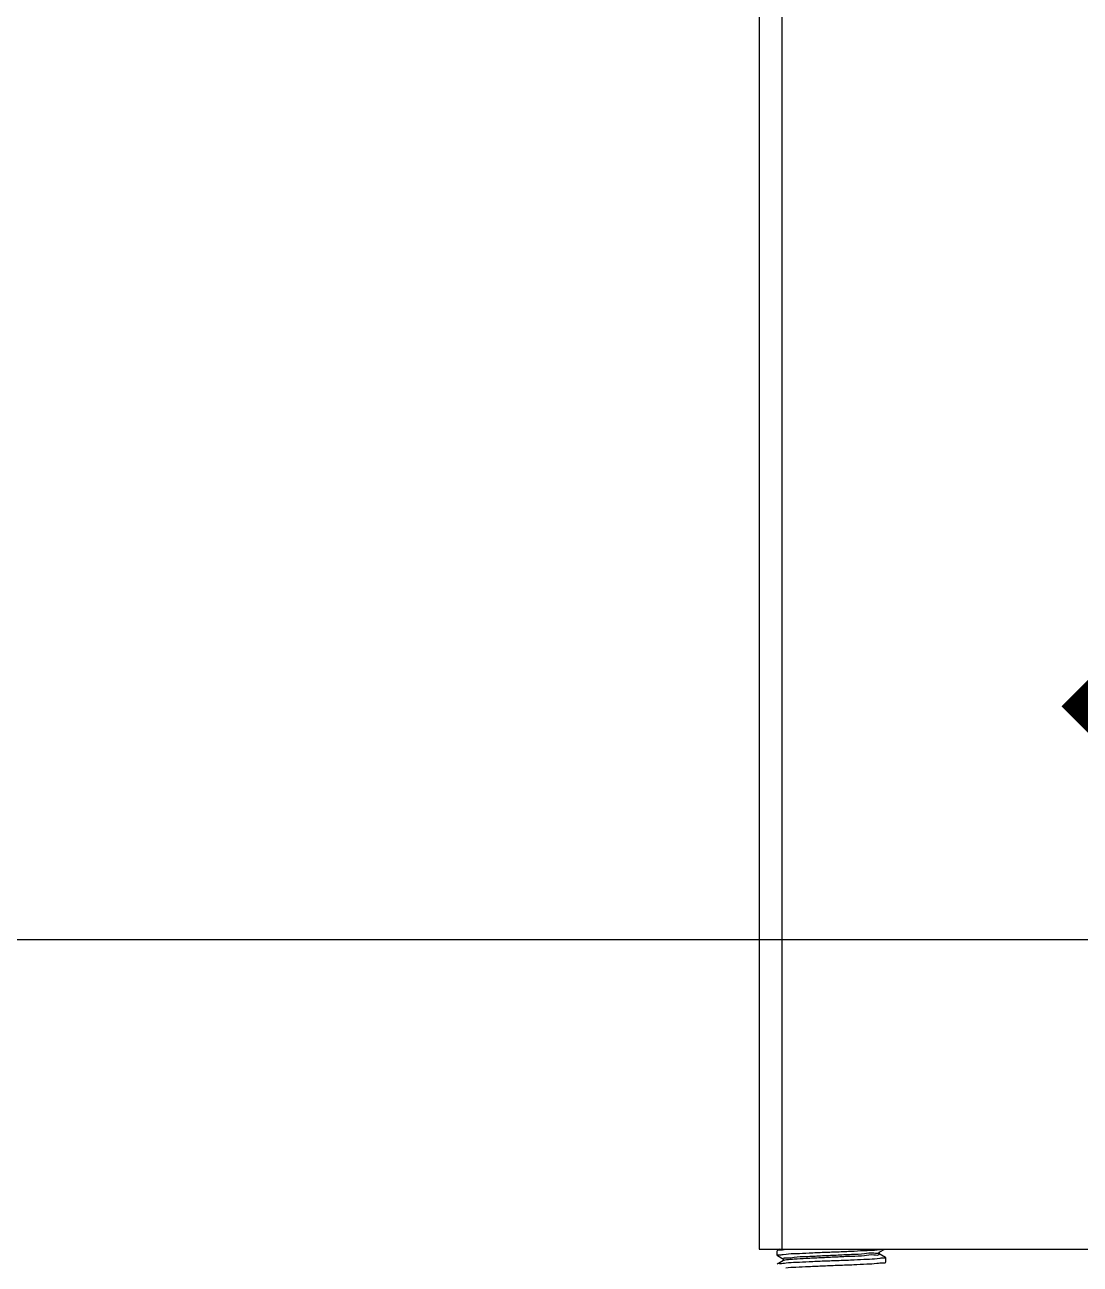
# Model space of a CAD drawing. Extents: x 795723 to 6584336, y 16443136 to 18851075.
# Drawn here: x 1983554 to 1984233, y 17883412 to 17884210 of the extents above; entities that cross this region are included whole.
import ezdxf

# ---------------------------------------------------------------- set-up
doc = ezdxf.new("R2010")
doc.units = 0
doc.header["$LTSCALE"] = 1000
doc.header["$MEASUREMENT"] = 0
doc.layers.get('Defpoints').update_dxf_attribs({"color": 250})
for name, color, linetype in [('02___PRT_ALL_AXES', 7, 'Continuous'), ('JZ_0', 7, 'Continuous'), ('图框', 4, 'Continuous')]:
    doc.layers.add(name, color=color, linetype=linetype)
doc.styles.add('DIM_FONT', font='SIMPLEX', dxfattribs={"width": 0.7, "bigfont": 'GBCBIG'})
doc.dimstyles.new('DIMN150', dxfattribs={"dimscale": 1.5, "dimtxt": 300, "dimasz": 100, "dimexe": 250, "dimexo": 300, "dimgap": 150, "dimtad": 1, "dimdec": 0, "dimzin": 0, "dimdsep": 46, "dimtxsty": 'DIM_FONT', "dimblk": 'ARCHTICK', "dimcen": 0.09, "dimclrt": 7, "dimazin": 2, "dimtfac": 1, "dimtdec": 0, "dimtix": 1, "dimtmove": 2, "dimatfit": 3, "dimldrblk": 'ARCHTICK', "dimfxl": 0, "dimtolj": 1, "dimtzin": 0, "dimarcsym": 0})

# ---------------------------------------------------------------- blocks, each defined once
blk = doc.blocks.new('_ArchTick')
at = {"color": 0, "linetype": 'ByBlock', "const_width": 0.4}
blk.add_lwpolyline([(-0.5, -0.5), (0.5, 0.5)], dxfattribs=at)
blk = doc.blocks.new('*D24')
at = {"layer": 'Defpoints', "color": 0, "linetype": 'Continuous'}
for p in [(-3643696.7, 1109066.1), (-3647237.6, 1108888.5), (-3646608.9, 1106614.1), (-3647237.6, 1106229.9), (-3647033.6, 1105729.2)]:
    blk.add_point(p, dxfattribs=at)
at = {"layer": '图框', "color": 0, "linetype": 'Continuous', "lineweight": -2}
blk.add_arc((-3647237.6, 1105525.1), 1257.4, 45, 90, dxfattribs=at)
at = {"layer": '图框', "color": 0, "linetype": 'Continuous', "lineweight": -2, "xscale": 150, "yscale": 150, "zscale": 150}
for p, rotation in [((-3647237.6, 1106782.5), 179.9999999999994), ((-3646348.5, 1106414.2), 315.0000000000541)]:
    blk.add_blockref('_ArchTick', p, dxfattribs=dict(at, rotation=rotation))
at = {"layer": '图框', "color": 7, "linetype": 'Continuous', "insert": (-3646584.2, 1107102.5), "char_height": 450, "attachment_point": 5, "rotation": 337.5, "style": 'DIM_FONT'}
blk.add_mtext('\\A1;45°', dxfattribs=at)
blk = doc.blocks.new('抗震大样1')
at = {"color": 2, "linetype": 'Continuous'}
for p, q in [((2257.9, -426.7), (2257.9, -3085.3)), ((2278.7, -426.7), (2278.7, -3085.3)), ((2257.9, -3085.3), (2631.8, -3085.3))]:
    blk.add_line(p, q, dxfattribs=at)
at = {"color": 133, "linetype": 'Continuous'}
for p, q in [((2274.7, -3086.5), (2274.5, -3086.6)), ((2274.6, -3086.7), (2274.5, -3086.8)), ((2277, -3085.3), (2275.7, -3086.1)), ((2368.3, -3088.2), (2373.4, -3085.3)), ((2274.6, -3091.1), (2280.4, -3094.4)), ((2280.4, -3095.8), (2275.7, -3098.5)), ((2279.9, -3090.2), (2282.6, -3089.8)), ((2280.3, -3094.3), (2280.3, -3095.9)), ((2280.5, -3095.7), (2280.4, -3095.7)), ((2368.8, -3093.8), (2366.3, -3094.2)), ((2367.9, -3088.2), (2367.9, -3088.4)), ((2367.9, -3089.8), (2367.9, -3090)), ((2374.1, -3092.9), (2368.3, -3089.6)), ((2368.5, -3089.7), (2368.5, -3088.1)), ((2374.1, -3097.3), (2374.2, -3097.2))]:
    blk.add_line(p, q, dxfattribs=at)
for points, start_tangent, end_tangent in [([(2276.5, -3086.2), (2274.7, -3086.5)], (-0.999364, 0.035653), (-0.726994, -0.686644)), ([(2282.4, -3085.7), (2276.5, -3086.2)], (-0.989102, -0.147231), (-0.999364, 0.035653)), ([(2282.6, -3089.8), (2291.9, -3089.3), (2303.8, -3088.7), (2317.4, -3088.1), (2331.5, -3087.6), (2345.2, -3087), (2357, -3086.4), (2366.3, -3085.9)], (0.989212, 0.146489), (0.98908, 0.147378)), ([(2366.3, -3085.9), (2372.2, -3085.3)], (0.98908, 0.147378), (0.999347, -0.036131)), ([(2274.5, -3091), (2276.6, -3090.4)], (0, 1), (0.999213, -0.039672)), ([(2282.6, -3098.1), (2276.6, -3098.7), (2274.5, -3099.1)], (-0.989212, -0.146489), (-0.295166, -0.955446)), ([(2276.6, -3090.4), (2279.9, -3090.2)], (0.999213, -0.039672), (0.991837, 0.127516)), ([(2367.9, -3088.4), (2363.3, -3089), (2354.6, -3089.7), (2342.6, -3090.3), (2328.7, -3091), (2314.3, -3091.6), (2301, -3092.3), (2290.2, -3092.9), (2283.1, -3093.6), (2280.3, -3094.2), (2280.3, -3094.3)], (-0.106624, -0.994299), (0.626642, -0.779307)), ([(2367.9, -3090), (2363.3, -3090.7), (2354.6, -3091.3), (2342.6, -3092), (2328.7, -3092.6), (2314.3, -3093.3), (2301, -3093.9), (2290.2, -3094.6), (2283.1, -3095.2), (2280.5, -3095.7)], (-0.106624, -0.994299), (-0.941089, -0.338159)), ([(2282.4, -3102.3), (2291.6, -3101.7), (2303.4, -3101.2), (2317.1, -3100.6), (2331.1, -3100), (2344.8, -3099.5), (2356.7, -3098.9), (2366, -3098.3)], (0.989079, 0.147383), (0.98926, 0.146164)), ([(2366.3, -3094.2), (2357, -3094.7), (2345.2, -3095.3), (2331.5, -3095.9), (2317.4, -3096.4), (2303.8, -3097), (2291.9, -3097.6), (2282.6, -3098.1)], (-0.98908, -0.147378), (-0.989212, -0.146489)), ([(2366, -3098.3), (2372.1, -3097.8), (2374.2, -3097.4)], (0.98926, 0.146164), (0.292315, 0.956322)), ([(2372.2, -3093.6), (2368.8, -3093.8)], (-0.999327, 0.036695), (-0.990977, -0.134035)), ([(2374.2, -3093), (2372.2, -3093.6)], (0, -1), (-0.999327, 0.036695))]:
    blk.add_spline(points, degree=3, dxfattribs=dict(at, start_tangent=start_tangent, end_tangent=end_tangent))
at = {"layer": '02___PRT_ALL_AXES', "color": 133, "linetype": 'Continuous'}
for p, q in [((2274.5, -3091), (2274.5, -3086.8)), ((2374.2, -3097.2), (2374.2, -3093))]:
    blk.add_line(p, q, dxfattribs=at)
at = {"layer": '图框', "linetype": 'Continuous'}
dim = blk.add_angular_dim_2l(base=(3260.5, -2701.1), line1=((6172.8, -249), (2835.9, -3586)), line2=((2631.8, -426.7), (2631.8, -3085.3)), dimstyle='DIMN150', dxfattribs=at)
dim.commit()
dim.dimension.update_dxf_attribs({"geometry": '*D24', "text_midpoint": (3285.2, -2212.6), "insert": (3649869.4, -1109315.1)})

msp = doc.modelspace()

# ---------------------------------------------------------------- linework, layer by layer
at = {"layer": 'JZ_0', "color": 8}
msp.add_line((1981494.83, 17883621.32), (1998727.82, 17883621.32), dxfattribs=at)

# ---------------------------------------------------------------- block references
at = {"xscale": 0.7, "yscale": 0.7, "zscale": 0.7}
msp.add_blockref('抗震大样1', (1982446.11, 17885581.72), dxfattribs=at)

doc.saveas('drawing.dxf')
